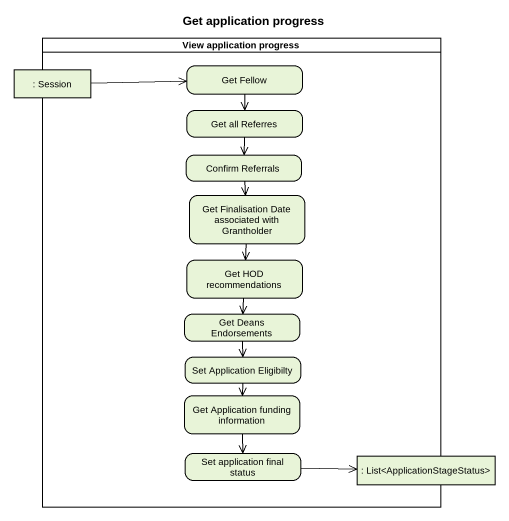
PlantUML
@startuml
title Get application progress
hide empty description
state "View application progress" as View_application_progress <<partition>> {
  state "Get Fellow" as Get_Fellow
  state "Get all Referres" as Get_all_Referres
  state "Confirm Referrals" as Confirm_Referrals
  state "Get Finalisation Date associated with Grantholder" as Get_Finalisation_Date
  state "Get HOD recommendations" as Get_HOD_recommendations
  state "Get Deans Endorsements" as Get_Deans_Endorsements
  state "Set Application Eligibilty" as Set_Application_Eligibilty
  state "Get Application funding information" as Get_Application_funding
  state "Set application final status" as Set_application_final_status
}
state ": Session" as Session <<object>>
state ": List<ApplicationStageStatus>" as List_ApplicationStageStatus <<object>>
Session -right-> Get_Fellow
Get_Fellow --> Get_all_Referres
Get_all_Referres --> Confirm_Referrals
Confirm_Referrals --> Get_Finalisation_Date
Get_Finalisation_Date --> Get_HOD_recommendations
Get_HOD_recommendations --> Get_Deans_Endorsements
Get_Deans_Endorsements --> Set_Application_Eligibilty
Set_Application_Eligibilty --> Get_Application_funding
Get_Application_funding --> Set_application_final_status
Set_application_final_status -right-> List_ApplicationStageStatus
@enduml
